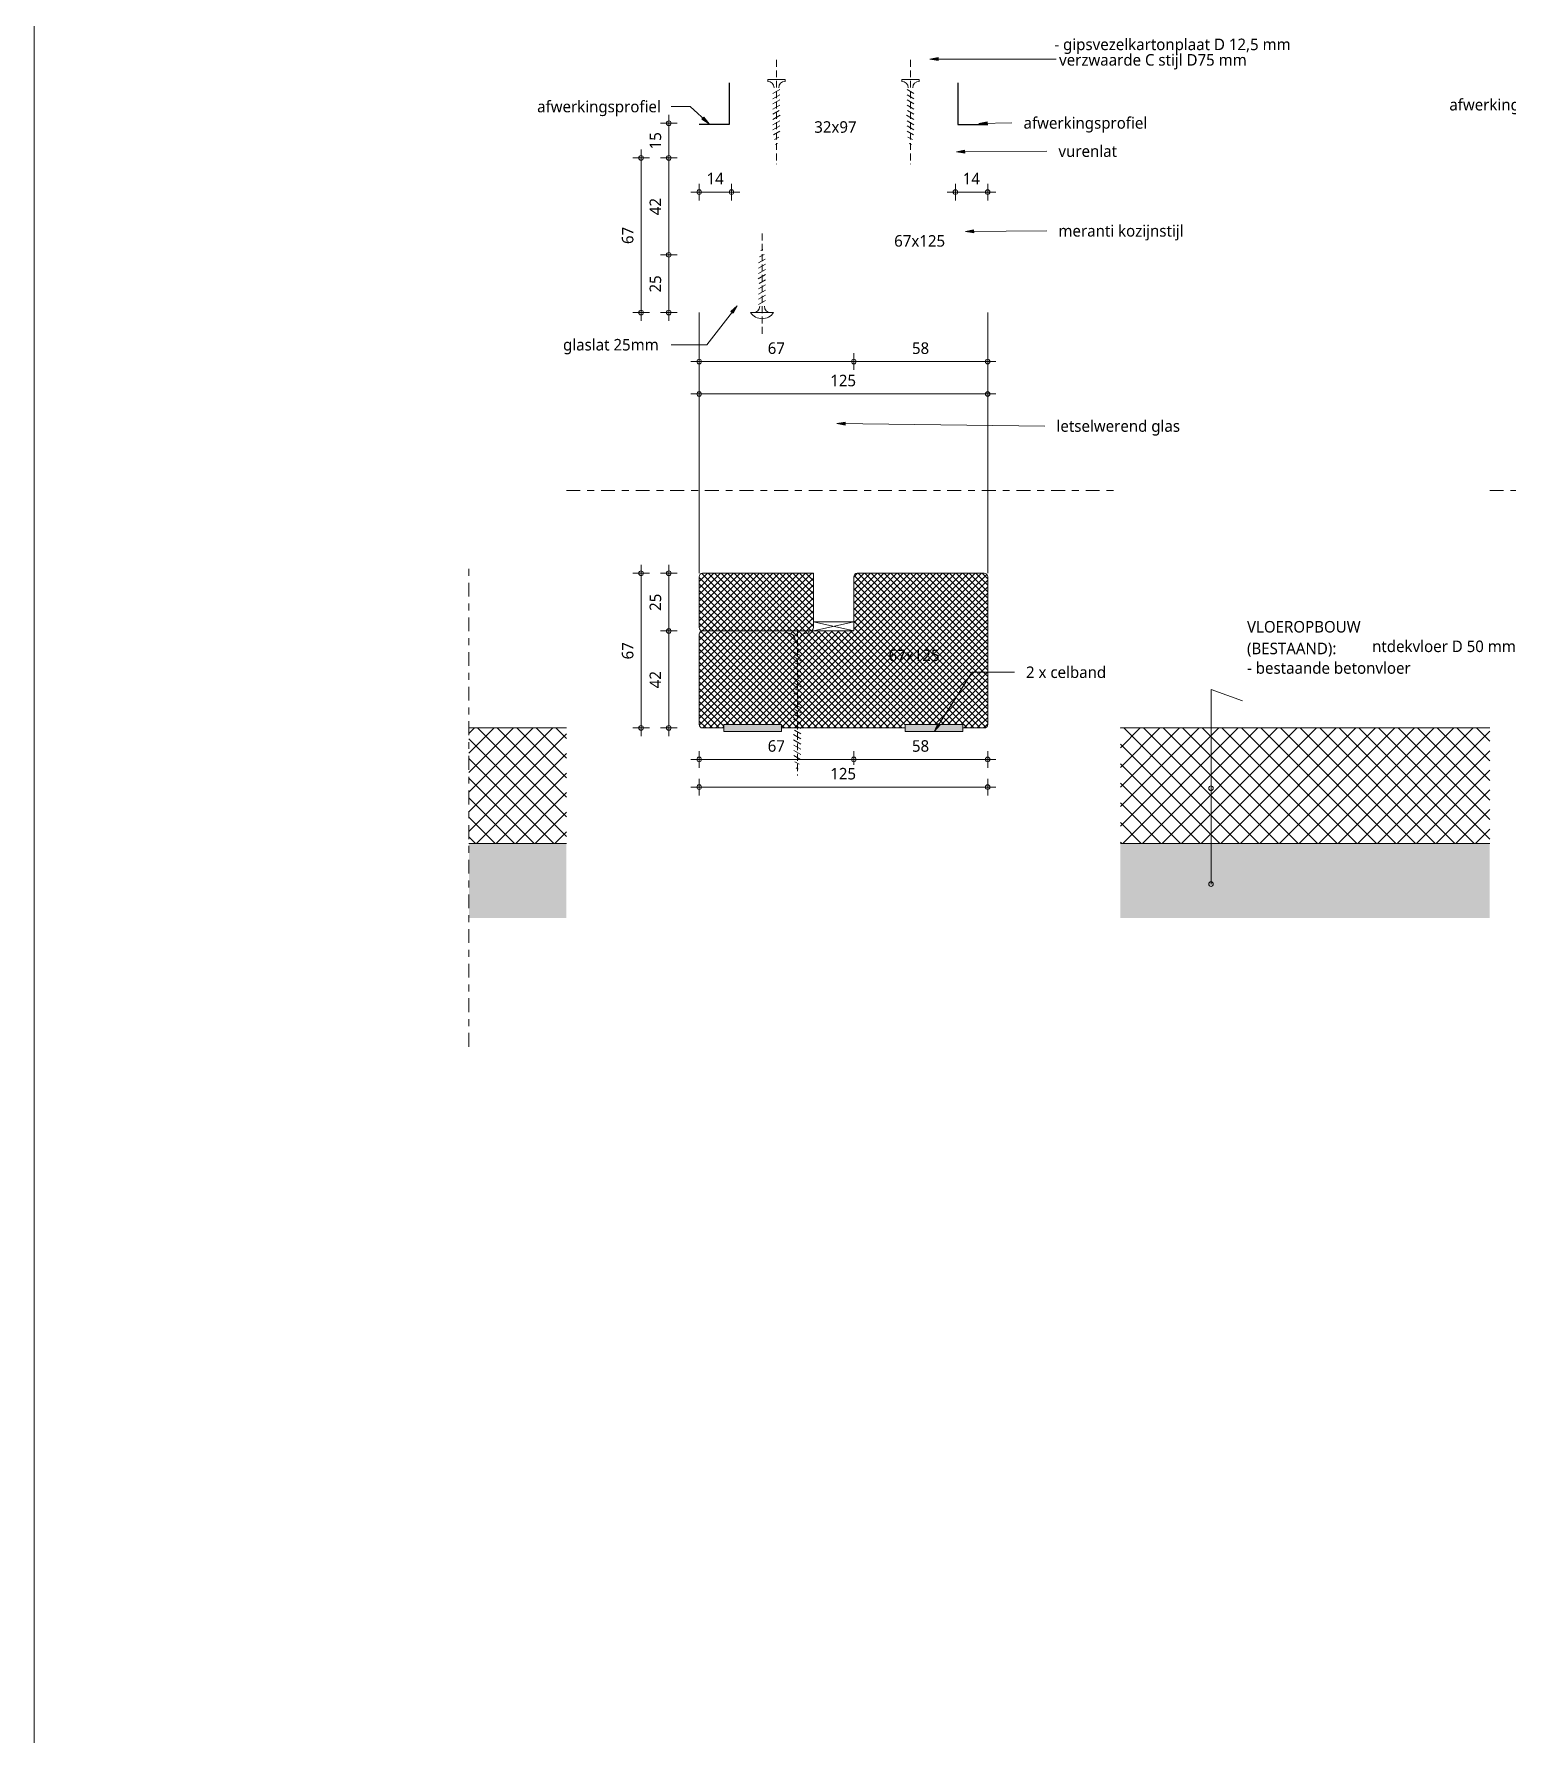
# Model space of a CAD drawing. Header units: millimetres. Extents: x 32900 to 38291, y -18988 to 4133.
# Drawn here: x 37280 to 37918, y -15252 to -14515 of the extents above; entities that cross this region are included whole.
import ezdxf

# ---------------------------------------------------------------- set-up
doc = ezdxf.new("R2010")
doc.units = ezdxf.units.MM
doc.linetypes.add('MV_center', pattern=[15, 6, -3, 3, -3])
doc.linetypes.add('MV_hidden_2', pattern=[4.5, 3, -1.5])
for name, color, linetype, lineweight in [('A-ANNO-DIMS', 211, 'Continuous', 13), ('A-ANNO-DIMS-2', 211, 'Continuous', 13), ('A-ANNO-NOTE', 131, 'Continuous', 18), ('A-DETL', 90, 'Continuous', 13), ('A-DETL-GENF', 92, 'Continuous', 18), ('A-DETL-IDEN', 3, 'Continuous', 18), ('A-DETL-THIN', 151, 'Continuous', 18), ('G-ANNO-TEXT', 231, 'Continuous', 13)]:
    doc.layers.add(name, color=color, linetype=linetype, lineweight=lineweight)
doc.styles.add('Segoe UI', font='segoeui.ttf', dxfattribs={"height": 5})
doc.styles.add('Segoe UI_B', font='segoeui.ttf', dxfattribs={"height": 5})
doc.dimstyles.new('2_5_mm_4', dxfattribs={"dimscale": 304.8, "dimtxt": 5.23682, "dimasz": 0.006562, "dimexe": 0.011811, "dimexo": 0.0625, "dimgap": 0.005906, "dimtad": 1, "dimdec": 0, "dimzin": 0, "dimdsep": 46, "dimtxsty": 'Segoe UI', "dimblk1": 'DOTBLANK', "dimblk2": 'DOTBLANK', "dimsah": 1, "dimcen": 0.09, "dimdle": 0.011811, "dimazin": 0, "dimtfac": 1, "dimtdec": 4, "dimtix": 1, "dimtmove": 0, "dimatfit": 3, "dimfxl": 0.011811, "dimfxlon": 1, "dimtvp": 1, "dimtfill": 1, "dimtolj": 1, "dimtzin": 0, "dimarcsym": 2})
pattern_1 = [(45, (0, 0), (-1.41421356, 1.41421356), []), (135, (0, 0), (-1.41421356, -1.41421356), [])]

# ---------------------------------------------------------------- blocks, each defined once
blk = doc.blocks.new('NLRS_00_DI_maskeer - Type 1-4234924-Details ziekenhuis Utiliteitsgebouw')
at = {"layer": 'A-DETL-GENF', "linetype": 'MV_center'}
blk.add_line((110, 0), (-100, 0), dxfattribs=at)
blk = doc.blocks.new('NLRS_00_DI_maskeer - Type 1-4234902-Details ziekenhuis Utiliteitsgebouw')
at = {"layer": 'A-DETL-GENF', "linetype": 'MV_center'}
blk.add_line((-100, 0), (140, 0), dxfattribs=at)
blk = doc.blocks.new('DIMBLOCK908-Details ziekenhuis Utiliteitsgebouw')
at = {"layer": 'A-ANNO-DIMS-2'}
for p, q in [((37554.53, -14611.05), (37550.93, -14611.05)), ((37554.53, -14639.65), (37554.53, -14611.05)), ((37554.53, -14611.05), (37558.13, -14611.05)), ((37554.53, -14636.05), (37550.93, -14636.05)), ((37554.53, -14636.05), (37558.13, -14636.05))]:
    blk.add_line(p, q, dxfattribs=at)
for centre in [(37554.53, -14611.05), (37554.53, -14636.05)]:
    blk.add_circle(centre, 1, dxfattribs=at)
at = {"layer": 'A-ANNO-DIMS-2', "color": 0, "insert": (37546.21, -14627.36), "char_height": 5, "width": 9.1406, "attachment_point": 1, "rotation": 90, "line_spacing_factor": 1.142579, "style": 'Segoe UI', "bg_fill": 3, "box_fill_scale": 1.25, "bg_fill_color": 9, "bg_fill_true_color": 13158600, "bg_fill_transparency": 0}
blk.add_mtext('25', dxfattribs=at)
blk = doc.blocks.new('_DotBlank')
at = {"color": 0, "linetype": 'ByBlock', "lineweight": -2}
blk.add_line((-0.5, 0), (-1, 0), dxfattribs=at)
blk.add_circle((0, 0), 0.5, dxfattribs=at)
blk = doc.blocks.new('DIMBLOCK909-Details ziekenhuis Utiliteitsgebouw')
at = {"layer": 'A-ANNO-DIMS-2'}
for p, q in [((37554.53, -14569.05), (37550.93, -14569.05)), ((37554.53, -14611.05), (37554.53, -14569.05)), ((37554.53, -14569.05), (37558.13, -14569.05)), ((37554.53, -14611.05), (37550.93, -14611.05)), ((37554.53, -14611.05), (37558.13, -14611.05))]:
    blk.add_line(p, q, dxfattribs=at)
for centre in [(37554.53, -14569.05), (37554.53, -14611.05)]:
    blk.add_circle(centre, 1, dxfattribs=at)
at = {"layer": 'A-ANNO-DIMS-2', "color": 0, "insert": (37546.21, -14593.86), "char_height": 5, "width": 9.1406, "attachment_point": 1, "rotation": 90, "line_spacing_factor": 1.142579, "style": 'Segoe UI', "bg_fill": 3, "box_fill_scale": 1.25, "bg_fill_color": 9, "bg_fill_true_color": 13158600, "bg_fill_transparency": 0}
blk.add_mtext('42', dxfattribs=at)
blk = doc.blocks.new('DIMBLOCK910-Details ziekenhuis Utiliteitsgebouw')
at = {"layer": 'A-ANNO-DIMS-2'}
for p, q in [((37554.53, -14569.05), (37554.53, -14550.45)), ((37554.53, -14554.05), (37550.93, -14554.05)), ((37554.53, -14554.05), (37558.13, -14554.05)), ((37554.53, -14569.05), (37550.93, -14569.05)), ((37554.53, -14569.05), (37558.13, -14569.05))]:
    blk.add_line(p, q, dxfattribs=at)
for centre in [(37554.53, -14554.05), (37554.53, -14569.05)]:
    blk.add_circle(centre, 1, dxfattribs=at)
at = {"layer": 'A-ANNO-DIMS-2', "color": 0, "insert": (37546.21, -14565.36), "char_height": 5, "width": 9.1406, "attachment_point": 1, "rotation": 90, "line_spacing_factor": 1.142579, "style": 'Segoe UI', "bg_fill": 3, "box_fill_scale": 1.25, "bg_fill_color": 9, "bg_fill_true_color": 13158600, "bg_fill_transparency": 0}
blk.add_mtext('15', dxfattribs=at)
blk = doc.blocks.new('DIMBLOCK911-Details ziekenhuis Utiliteitsgebouw')
at = {"layer": 'A-ANNO-DIMS-2'}
for p, q in [((37542.53, -14639.65), (37542.53, -14565.45)), ((37542.53, -14569.05), (37538.93, -14569.05)), ((37542.53, -14569.05), (37546.13, -14569.05)), ((37542.53, -14636.05), (37538.93, -14636.05)), ((37542.53, -14636.05), (37546.13, -14636.05))]:
    blk.add_line(p, q, dxfattribs=at)
for centre in [(37542.53, -14569.05), (37542.53, -14636.05)]:
    blk.add_circle(centre, 1, dxfattribs=at)
at = {"layer": 'A-ANNO-DIMS-2', "color": 0, "insert": (37534.21, -14606.36), "char_height": 5, "width": 9.1406, "attachment_point": 1, "rotation": 90, "line_spacing_factor": 1.142579, "style": 'Segoe UI', "bg_fill": 3, "box_fill_scale": 1.25, "bg_fill_color": 9, "bg_fill_true_color": 13158600, "bg_fill_transparency": 0}
blk.add_mtext('67', dxfattribs=at)
blk = doc.blocks.new('DIMBLOCK912-Details ziekenhuis Utiliteitsgebouw')
at = {"layer": 'A-ANNO-DIMS-2'}
for p, q in [((37567.7, -14657.29), (37567.7, -14653.69)), ((37634.7, -14657.29), (37634.7, -14653.69)), ((37564.1, -14657.29), (37634.7, -14657.29)), ((37567.7, -14657.29), (37567.7, -14660.89)), ((37634.7, -14657.29), (37634.7, -14660.89))]:
    blk.add_line(p, q, dxfattribs=at)
for centre in [(37567.7, -14657.29), (37634.7, -14657.29)]:
    blk.add_circle(centre, 1, dxfattribs=at)
at = {"layer": 'A-ANNO-DIMS-2', "color": 0, "insert": (37597.39, -14648.97), "char_height": 5, "width": 9.1406, "attachment_point": 1, "line_spacing_factor": 1.142579, "style": 'Segoe UI', "bg_fill": 3, "box_fill_scale": 1.25, "bg_fill_color": 9, "bg_fill_true_color": 13158600, "bg_fill_transparency": 0}
blk.add_mtext('67', dxfattribs=at)
blk = doc.blocks.new('DIMBLOCK913-Details ziekenhuis Utiliteitsgebouw')
at = {"layer": 'A-ANNO-DIMS-2'}
for p, q in [((37634.7, -14657.29), (37634.7, -14653.69)), ((37692.7, -14657.29), (37692.7, -14653.69)), ((37634.7, -14657.29), (37696.3, -14657.29)), ((37634.7, -14657.29), (37634.7, -14660.89)), ((37692.7, -14657.29), (37692.7, -14660.89))]:
    blk.add_line(p, q, dxfattribs=at)
for centre in [(37634.7, -14657.29), (37692.7, -14657.29)]:
    blk.add_circle(centre, 1, dxfattribs=at)
at = {"layer": 'A-ANNO-DIMS-2', "color": 0, "insert": (37659.89, -14648.97), "char_height": 5, "width": 9.1406, "attachment_point": 1, "line_spacing_factor": 1.142579, "style": 'Segoe UI', "bg_fill": 3, "box_fill_scale": 1.25, "bg_fill_color": 9, "bg_fill_true_color": 13158600, "bg_fill_transparency": 0}
blk.add_mtext('58', dxfattribs=at)
blk = doc.blocks.new('DIMBLOCK914-Details ziekenhuis Utiliteitsgebouw')
at = {"layer": 'A-ANNO-DIMS-2'}
for p, q in [((37567.7, -14671.31), (37567.7, -14667.71)), ((37692.7, -14671.31), (37692.7, -14667.71)), ((37564.1, -14671.31), (37696.3, -14671.31)), ((37567.7, -14671.31), (37567.7, -14674.91)), ((37692.7, -14671.31), (37692.7, -14674.91))]:
    blk.add_line(p, q, dxfattribs=at)
for centre in [(37567.7, -14671.31), (37692.7, -14671.31)]:
    blk.add_circle(centre, 1, dxfattribs=at)
at = {"layer": 'A-ANNO-DIMS-2', "color": 0, "insert": (37624.49, -14662.98), "char_height": 5, "width": 13.7109, "attachment_point": 1, "line_spacing_factor": 1.142579, "style": 'Segoe UI', "bg_fill": 3, "box_fill_scale": 1.25, "bg_fill_color": 9, "bg_fill_true_color": 13158600, "bg_fill_transparency": 0}
blk.add_mtext('125', dxfattribs=at)
blk = doc.blocks.new('DIMBLOCK915-Details ziekenhuis Utiliteitsgebouw')
at = {"layer": 'A-ANNO-DIMS-2'}
for p, q in [((37564.1, -14829.6), (37634.7, -14829.6)), ((37567.7, -14829.6), (37567.7, -14826)), ((37567.7, -14829.6), (37567.7, -14833.2)), ((37634.7, -14829.6), (37634.7, -14826)), ((37634.7, -14829.6), (37634.7, -14833.2))]:
    blk.add_line(p, q, dxfattribs=at)
for centre in [(37567.7, -14829.6), (37634.7, -14829.6)]:
    blk.add_circle(centre, 1, dxfattribs=at)
at = {"layer": 'A-ANNO-DIMS-2', "color": 0, "insert": (37597.39, -14821.28), "char_height": 5, "width": 9.1406, "attachment_point": 1, "line_spacing_factor": 1.142579, "style": 'Segoe UI', "bg_fill": 3, "box_fill_scale": 1.25, "bg_fill_color": 9, "bg_fill_true_color": 13158600, "bg_fill_transparency": 0}
blk.add_mtext('67', dxfattribs=at)
blk = doc.blocks.new('DIMBLOCK916-Details ziekenhuis Utiliteitsgebouw')
at = {"layer": 'A-ANNO-DIMS-2'}
for p, q in [((37634.7, -14829.6), (37634.7, -14826)), ((37634.7, -14829.6), (37696.3, -14829.6)), ((37634.7, -14829.6), (37634.7, -14833.2)), ((37692.7, -14829.6), (37692.7, -14826)), ((37692.7, -14829.6), (37692.7, -14833.2))]:
    blk.add_line(p, q, dxfattribs=at)
for centre in [(37634.7, -14829.6), (37692.7, -14829.6)]:
    blk.add_circle(centre, 1, dxfattribs=at)
at = {"layer": 'A-ANNO-DIMS-2', "color": 0, "insert": (37659.89, -14821.28), "char_height": 5, "width": 9.1406, "attachment_point": 1, "line_spacing_factor": 1.142579, "style": 'Segoe UI', "bg_fill": 3, "box_fill_scale": 1.25, "bg_fill_color": 9, "bg_fill_true_color": 13158600, "bg_fill_transparency": 0}
blk.add_mtext('58', dxfattribs=at)
blk = doc.blocks.new('DIMBLOCK917-Details ziekenhuis Utiliteitsgebouw')
at = {"layer": 'A-ANNO-DIMS-2'}
for p, q in [((37567.7, -14841.6), (37567.7, -14838)), ((37692.7, -14841.6), (37692.7, -14838)), ((37564.1, -14841.6), (37696.3, -14841.6)), ((37567.7, -14841.6), (37567.7, -14845.2)), ((37692.7, -14841.6), (37692.7, -14845.2))]:
    blk.add_line(p, q, dxfattribs=at)
for centre in [(37567.7, -14841.6), (37692.7, -14841.6)]:
    blk.add_circle(centre, 1, dxfattribs=at)
at = {"layer": 'A-ANNO-DIMS-2', "color": 0, "insert": (37624.49, -14833.28), "char_height": 5, "width": 13.7109, "attachment_point": 1, "line_spacing_factor": 1.142579, "style": 'Segoe UI', "bg_fill": 3, "box_fill_scale": 1.25, "bg_fill_color": 9, "bg_fill_true_color": 13158600, "bg_fill_transparency": 0}
blk.add_mtext('125', dxfattribs=at)
blk = doc.blocks.new('DIMBLOCK925-Details ziekenhuis Utiliteitsgebouw')
at = {"layer": 'A-ANNO-DIMS-2'}
for p, q in [((37542.53, -14748.97), (37538.93, -14748.97)), ((37542.53, -14745.37), (37542.53, -14819.57)), ((37542.53, -14748.97), (37546.13, -14748.97)), ((37542.53, -14815.97), (37538.93, -14815.97)), ((37542.53, -14815.97), (37546.13, -14815.97))]:
    blk.add_line(p, q, dxfattribs=at)
for centre in [(37542.53, -14748.97), (37542.53, -14815.97)]:
    blk.add_circle(centre, 1, dxfattribs=at)
at = {"layer": 'A-ANNO-DIMS-2', "color": 0, "insert": (37534.21, -14786.28), "char_height": 5, "width": 9.1406, "attachment_point": 1, "rotation": 90, "line_spacing_factor": 1.142579, "style": 'Segoe UI', "bg_fill": 3, "box_fill_scale": 1.25, "bg_fill_color": 9, "bg_fill_true_color": 13158600, "bg_fill_transparency": 0}
blk.add_mtext('67', dxfattribs=at)
blk = doc.blocks.new('DIMBLOCK926-Details ziekenhuis Utiliteitsgebouw')
at = {"layer": 'A-ANNO-DIMS-2'}
for p, q in [((37554.53, -14748.97), (37550.93, -14748.97)), ((37554.53, -14745.37), (37554.53, -14773.97)), ((37554.53, -14748.97), (37558.13, -14748.97)), ((37554.53, -14773.97), (37550.93, -14773.97)), ((37554.53, -14773.97), (37558.13, -14773.97))]:
    blk.add_line(p, q, dxfattribs=at)
for centre in [(37554.53, -14748.97), (37554.53, -14773.97)]:
    blk.add_circle(centre, 1, dxfattribs=at)
at = {"layer": 'A-ANNO-DIMS-2', "color": 0, "insert": (37546.21, -14765.28), "char_height": 5, "width": 9.1406, "attachment_point": 1, "rotation": 90, "line_spacing_factor": 1.142579, "style": 'Segoe UI', "bg_fill": 3, "box_fill_scale": 1.25, "bg_fill_color": 9, "bg_fill_true_color": 13158600, "bg_fill_transparency": 0}
blk.add_mtext('25', dxfattribs=at)
blk = doc.blocks.new('DIMBLOCK927-Details ziekenhuis Utiliteitsgebouw')
at = {"layer": 'A-ANNO-DIMS-2'}
for p, q in [((37554.53, -14773.97), (37550.93, -14773.97)), ((37554.53, -14773.97), (37554.53, -14819.57)), ((37554.53, -14773.97), (37558.13, -14773.97)), ((37554.53, -14815.97), (37550.93, -14815.97)), ((37554.53, -14815.97), (37558.13, -14815.97))]:
    blk.add_line(p, q, dxfattribs=at)
for centre in [(37554.53, -14773.97), (37554.53, -14815.97)]:
    blk.add_circle(centre, 1, dxfattribs=at)
at = {"layer": 'A-ANNO-DIMS-2', "color": 0, "insert": (37546.21, -14798.78), "char_height": 5, "width": 9.1406, "attachment_point": 1, "rotation": 90, "line_spacing_factor": 1.142579, "style": 'Segoe UI', "bg_fill": 3, "box_fill_scale": 1.25, "bg_fill_color": 9, "bg_fill_true_color": 13158600, "bg_fill_transparency": 0}
blk.add_mtext('42', dxfattribs=at)
blk = doc.blocks.new('DIMBLOCK928-Details ziekenhuis Utiliteitsgebouw')
at = {"layer": 'A-ANNO-DIMS-2'}
for p, q in [((37567.7, -14583.84), (37567.7, -14580.24)), ((37581.7, -14583.84), (37581.7, -14580.24)), ((37564.1, -14583.84), (37585.3, -14583.84)), ((37567.7, -14583.84), (37567.7, -14587.44)), ((37581.7, -14583.84), (37581.7, -14587.44))]:
    blk.add_line(p, q, dxfattribs=at)
for centre in [(37567.7, -14583.84), (37581.7, -14583.84)]:
    blk.add_circle(centre, 1, dxfattribs=at)
at = {"layer": 'A-ANNO-DIMS-2', "color": 0, "insert": (37570.89, -14575.51), "char_height": 5, "width": 9.1406, "attachment_point": 1, "line_spacing_factor": 1.142579, "style": 'Segoe UI', "bg_fill": 3, "box_fill_scale": 1.25, "bg_fill_color": 9, "bg_fill_true_color": 13158600, "bg_fill_transparency": 0}
blk.add_mtext('14', dxfattribs=at)
blk = doc.blocks.new('DIMBLOCK929-Details ziekenhuis Utiliteitsgebouw')
at = {"layer": 'A-ANNO-DIMS-2'}
for p, q in [((37678.7, -14583.84), (37678.7, -14580.24)), ((37692.7, -14583.84), (37692.7, -14580.24)), ((37675.1, -14583.84), (37696.3, -14583.84)), ((37678.7, -14583.84), (37678.7, -14587.44)), ((37692.7, -14583.84), (37692.7, -14587.44))]:
    blk.add_line(p, q, dxfattribs=at)
for centre in [(37678.7, -14583.84), (37692.7, -14583.84)]:
    blk.add_circle(centre, 1, dxfattribs=at)
at = {"layer": 'A-ANNO-DIMS-2', "color": 0, "insert": (37681.89, -14575.51), "char_height": 5, "width": 9.1406, "attachment_point": 1, "line_spacing_factor": 1.142579, "style": 'Segoe UI', "bg_fill": 3, "box_fill_scale": 1.25, "bg_fill_color": 9, "bg_fill_true_color": 13158600, "bg_fill_transparency": 0}
blk.add_mtext('14', dxfattribs=at)

msp = doc.modelspace()

# ---------------------------------------------------------------- hatches: boundary and pattern name
at = {"layer": 'A-DETL-GENF', "lineweight": 13}
h = msp.add_hatch(dxfattribs=at)
h.set_pattern_fill('FP_18', color=250, style=0, pattern_type=2)
h.set_pattern_definition(pattern_1)
h.paths.add_polyline_path([(37615.7, -14773.97), (37616.09, -14773.92), (37616.45, -14773.77), (37616.76, -14773.53), (37617, -14773.22), (37617.15, -14772.86), (37617.2, -14772.47), (37617.2, -14748.97), (37569.2, -14748.97), (37568.81, -14749.02), (37568.45, -14749.17), (37568.14, -14749.41), (37567.9, -14749.72), (37567.75, -14750.08), (37567.7, -14750.47), (37567.7, -14772.47), (37567.75, -14772.86), (37567.9, -14773.22), (37568.14, -14773.53), (37568.45, -14773.77), (37568.81, -14773.92), (37569.2, -14773.97), (37608.64, -14773.97)])
h = msp.add_hatch(dxfattribs=at)
h.set_pattern_fill('FP_18', color=250, style=0, pattern_type=2)
h.set_pattern_definition(pattern_1)
h.paths.add_polyline_path([(37656.98, -14815.97), (37656.98, -14814.47), (37681.96, -14814.47), (37681.96, -14815.97), (37691.2, -14815.97), (37691.59, -14815.92), (37691.95, -14815.77), (37692.26, -14815.53), (37692.5, -14815.22), (37692.65, -14814.86), (37692.7, -14814.47), (37692.7, -14750.47), (37692.65, -14750.08), (37692.5, -14749.72), (37692.26, -14749.41), (37691.95, -14749.17), (37691.59, -14749.02), (37691.2, -14748.97), (37636.2, -14748.97), (37635.81, -14749.02), (37635.45, -14749.17), (37635.14, -14749.41), (37634.9, -14749.72), (37634.75, -14750.08), (37634.7, -14750.47), (37634.7, -14773.97), (37569.2, -14773.97), (37568.81, -14774.02), (37568.45, -14774.17), (37568.14, -14774.41), (37567.9, -14774.72), (37567.75, -14775.08), (37567.7, -14775.47), (37567.7, -14814.47), (37567.75, -14814.86), (37567.9, -14815.22), (37568.14, -14815.53), (37568.45, -14815.77), (37568.81, -14815.92), (37569.2, -14815.97), (37578.44, -14815.97), (37578.44, -14814.47), (37603.43, -14814.47), (37603.43, -14815.97), (37608.64, -14815.97)])
h = msp.add_hatch(dxfattribs=at)
h.set_pattern_fill('FP_10', color=254, style=0, pattern_type=2)
h.set_pattern_definition([(45, (0, 0), (-4.2426407, 4.2426407), []), (135, (0, 0), (-4.2426407, -4.2426407), [])])
h.paths.add_polyline_path([(38150.2, -14865.97), (38220.75, -14865.97), (38220.75, -14815.97), (38150.2, -14815.97)])
h.paths.add_polyline_path([(37510.2, -14865.97), (37510.2, -14815.97), (37467.95, -14815.97), (37467.95, -14865.97)])
h.paths.add_polyline_path([(37750.2, -14865.97), (37910.2, -14865.97), (37910.2, -14815.97), (37750.2, -14815.97)])
at = {"layer": 'A-DETL-GENF'}
for points in [[(37578.44, -14817.47), (37603.43, -14817.47), (37603.43, -14814.47), (37578.44, -14814.47)], [(37681.96, -14817.47), (37681.96, -14814.47), (37656.98, -14814.47), (37656.98, -14817.47)]]:
    msp.add_hatch(color=9, dxfattribs=at).paths.add_polyline_path(points)
h = msp.add_hatch(color=9, dxfattribs=at)
h.paths.add_polyline_path([(38220.75, -14898.26), (38220.75, -14865.97), (38150.2, -14865.97), (38150.2, -14898.26)])
h.paths.add_polyline_path([(37750.2, -14898.26), (37910.2, -14898.26), (37910.2, -14865.97), (37750.2, -14865.97)])
h.paths.add_polyline_path([(37510.2, -14898.26), (37510.2, -14865.97), (37467.95, -14865.97), (37467.95, -14898.26)])
at = {"layer": 'A-DETL-IDEN'}
msp.add_hatch(color=256, dxfattribs=at).paths.add_polyline_path([(37667.7, -14526.25), (37671.3, -14526.89), (37671.3, -14525.62)])
at = {"layer": 'G-ANNO-TEXT'}
for points in [[(37571.96, -14554.26), (37569.72, -14551.37), (37568.87, -14552.31)], [(37688.87, -14554.16), (37692.48, -14554.73), (37692.46, -14553.46)], [(37679.12, -14566.38), (37682.73, -14566.99), (37682.72, -14565.72)], [(37683.03, -14600.9), (37686.63, -14601.51), (37686.62, -14600.24)], [(37584.13, -14633.13), (37581.42, -14635.59), (37582.42, -14636.37)], [(37627.32, -14684.13), (37630.91, -14684.81), (37630.93, -14683.54)]]:
    msp.add_hatch(color=7, dxfattribs=at).paths.add_polyline_path(points)

# ---------------------------------------------------------------- linework, layer by layer
at = {"layer": 'A-ANNO-NOTE'}
for p, q in [((37789.46, -14799.38), (37803.15, -14804.22)), ((37789.46, -14842.1), (37789.46, -14799.38)), ((37789.46, -14799.38), (37803.15, -14804.22)), ((37789.46, -14883.59), (37789.46, -14799.38))]:
    msp.add_line(p, q, dxfattribs=at)
for centre in [(37789.46, -14842.1), (37789.46, -14883.59)]:
    msp.add_circle(centre, 1, dxfattribs=at)
at = {"layer": 'A-DETL', "lineweight": 18}
msp.add_line((37279.51, 3651.86), (37279.51, -18988.14), dxfattribs=at)
at = {"layer": 'A-DETL', "linetype": 'MV_hidden_2'}
for p, q in [((37601.15, -14526.62), (37601.15, -14571.73)), ((37659.25, -14526.62), (37659.25, -14571.73)), ((37594.95, -14645.26), (37594.95, -14600.26)), ((37610.24, -14773.15), (37610.24, -14836.55))]:
    msp.add_line(p, q, dxfattribs=at)
at = {"layer": 'A-DETL', "lineweight": 25}
for p, q in [((37580.7, -14536.6), (37580.7, -14554.55)), ((37679.7, -14536.6), (37679.7, -14554.55)), ((37580.7, -14554.55), (37567.7, -14554.55)), ((37679.7, -14554.55), (37692.7, -14554.55))]:
    msp.add_line(p, q, dxfattribs=at)
at = {"layer": 'A-DETL'}
for p, q in [((37597.4, -14535.08), (37604.9, -14535.08)), ((37597.4, -14535.08), (37597.4, -14535.93)), ((37604.9, -14535.08), (37604.9, -14535.93)), ((37663, -14535.08), (37655.5, -14535.08)), ((37655.5, -14535.08), (37655.5, -14535.93)), ((37663, -14535.08), (37663, -14535.93)), ((37602.65, -14539.43), (37599.65, -14541.17)), ((37602.65, -14541.68), (37599.65, -14543.42)), ((37602.65, -14543.93), (37599.65, -14545.67)), ((37657.75, -14539.43), (37660.75, -14541.17)), ((37657.75, -14541.68), (37660.75, -14543.42)), ((37657.75, -14543.93), (37660.75, -14545.67)), ((37602.65, -14546.18), (37599.65, -14547.92)), ((37602.39, -14548.58), (37599.65, -14550.17)), ((37602.83, -14550.58), (37599.65, -14552.42)), ((37657.58, -14550.58), (37660.75, -14552.42)), ((37657.75, -14546.18), (37660.75, -14547.92)), ((37658.01, -14548.58), (37660.75, -14550.17)), ((37602.65, -14552.93), (37599.65, -14554.67)), ((37602.65, -14555.18), (37599.65, -14556.92)), ((37602.65, -14557.43), (37599.87, -14559.04)), ((37657.75, -14552.93), (37660.75, -14554.67)), ((37657.75, -14555.18), (37660.75, -14556.92)), ((37657.75, -14557.43), (37660.54, -14559.04)), ((37602.23, -14560.04), (37600.31, -14561.15)), ((37601.66, -14562.77), (37600.76, -14563.29)), ((37658.17, -14560.04), (37660.1, -14561.15)), ((37658.74, -14562.77), (37659.65, -14563.29)), ((37594.45, -14609.22), (37595.35, -14608.69)), ((37593.45, -14614.55), (37596.24, -14612.94)), ((37593.45, -14616.8), (37596.45, -14615.07)), ((37593.45, -14619.05), (37596.45, -14617.32)), ((37593.87, -14611.95), (37595.8, -14610.84)), ((37593.28, -14621.4), (37596.45, -14619.57)), ((37593.45, -14625.8), (37596.45, -14624.07)), ((37593.71, -14623.4), (37596.45, -14621.82)), ((37593.45, -14628.05), (37596.45, -14626.32)), ((37593.45, -14630.3), (37596.45, -14628.57)), ((37593.45, -14632.55), (37596.45, -14630.82)), ((37567.7, -14636.05), (37567.7, -14748.97)), ((37589.95, -14636.05), (37599.95, -14636.05)), ((37692.7, -14636.05), (37692.7, -14748.97)), ((37567.7, -14750.47), (37567.7, -14772.47)), ((37617.2, -14748.97), (37569.2, -14748.97)), ((37617.2, -14772.47), (37617.2, -14748.97)), ((37634.7, -14750.47), (37634.7, -14773.97)), ((37691.2, -14748.97), (37636.2, -14748.97)), ((37692.7, -14814.47), (37692.7, -14750.47)), ((37617.2, -14769.97), (37634.7, -14769.97)), ((37634.7, -14773.97), (37617.2, -14769.97)), ((37634.7, -14769.97), (37617.2, -14773.97)), ((37567.7, -14775.47), (37567.7, -14814.47)), ((37634.7, -14773.97), (37569.2, -14773.97)), ((37605.24, -14774.97), (37605.24, -14773.97)), ((37605.24, -14773.97), (37615.24, -14773.97)), ((37608.74, -14778.47), (37611.74, -14780.2)), ((37615.24, -14774.97), (37615.24, -14773.97)), ((37608.74, -14780.72), (37611.74, -14782.45)), ((37608.74, -14782.97), (37611.74, -14784.7)), ((37608.74, -14785.22), (37611.74, -14786.95)), ((37608.74, -14787.47), (37611.74, -14789.2)), ((37608.74, -14789.72), (37611.74, -14791.45)), ((37608.74, -14791.97), (37611.74, -14793.7)), ((37608.74, -14794.22), (37611.74, -14795.95)), ((37608.74, -14796.47), (37611.74, -14798.2)), ((37608.74, -14798.72), (37611.74, -14800.45)), ((37608.74, -14800.97), (37611.74, -14802.7)), ((37608.74, -14803.22), (37611.74, -14804.95)), ((37608.74, -14805.47), (37611.74, -14807.2)), ((37608.74, -14807.72), (37611.74, -14809.45)), ((37510.2, -14815.97), (37467.95, -14815.97)), ((37569.2, -14815.97), (37578.44, -14815.97)), ((37603.43, -14814.47), (37578.44, -14814.47)), ((37578.44, -14814.47), (37578.44, -14817.47)), ((37603.43, -14817.47), (37603.43, -14814.47)), ((37603.43, -14815.97), (37656.98, -14815.97)), ((37608.57, -14812.12), (37611.74, -14813.95)), ((37608.74, -14814.47), (37611.74, -14816.2)), ((37609, -14810.12), (37611.74, -14811.7)), ((37609, -14816.87), (37611.74, -14818.45)), ((37681.96, -14814.47), (37656.98, -14814.47)), ((37656.98, -14814.47), (37656.98, -14817.47)), ((37681.96, -14817.47), (37681.96, -14814.47)), ((37681.96, -14815.97), (37691.2, -14815.97)), ((37910.2, -14815.97), (37750.2, -14815.97)), ((37578.44, -14817.47), (37603.43, -14817.47)), ((37608.57, -14818.87), (37611.74, -14820.7)), ((37608.57, -14821.12), (37611.74, -14822.95)), ((37608.74, -14823.47), (37611.74, -14825.2)), ((37656.98, -14817.47), (37681.96, -14817.47)), ((37608.74, -14825.72), (37611.74, -14827.45)), ((37608.74, -14827.97), (37611.53, -14829.58)), ((37609.16, -14830.58), (37611.08, -14831.69)), ((37609.73, -14833.31), (37610.64, -14833.83))]:
    msp.add_line(p, q, dxfattribs=at)
for centre, radius, start, end in [((37597.4, -14538.68), 2.75, 0, 90), ((37604.9, -14538.68), 2.75, 90, 180), ((37655.5, -14538.68), 2.75, 0, 90), ((37663, -14538.68), 2.75, 90, 180), ((37594.95, -14632.63), 6.06, 214.40831, 325.59169), ((37591.2, -14633.3), 2.75, 270, 360), ((37598.7, -14633.3), 2.75, 180, 270), ((37569.2, -14750.47), 1.5, 90, 180), ((37636.2, -14750.47), 1.5, 90, 180), ((37691.2, -14750.47), 1.5, 0, 90), ((37569.2, -14772.47), 1.5, 180, 270), ((37615.7, -14772.47), 1.5, 270, 0), ((37569.2, -14775.47), 1.5, 90, 180), ((37606.49, -14777.72), 2.75, 0, 90), ((37613.99, -14777.72), 2.75, 90, 180), ((37569.2, -14814.47), 1.5, 180, 270), ((37691.2, -14814.47), 1.5, 270, 0)]:
    msp.add_arc(centre, radius, start, end, dxfattribs=at)
at = {"layer": 'A-DETL-IDEN'}
for p, q in [((37671.3, -14525.62), (37667.7, -14526.25)), ((37667.7, -14526.25), (37671.3, -14526.89)), ((37667.7, -14526.25), (37723.42, -14526.25)), ((37671.3, -14526.89), (37671.3, -14525.62))]:
    msp.add_line(p, q, dxfattribs=at)
at = {"layer": 'A-DETL-THIN'}
for p, q in [((37510.2, -14865.97), (37467.95, -14865.97)), ((37910.2, -14865.97), (37750.2, -14865.97))]:
    msp.add_line(p, q, dxfattribs=at)
at = {"layer": 'G-ANNO-TEXT', "color": 250}
for p, q in [((37563.74, -14546.81), (37555.52, -14546.81)), ((37571.96, -14554.26), (37563.74, -14546.81)), ((37569.72, -14551.37), (37568.87, -14552.31)), ((37571.96, -14554.26), (37569.72, -14551.37)), ((37568.87, -14552.31), (37571.96, -14554.26)), ((37692.46, -14553.46), (37688.87, -14554.16)), ((37688.87, -14554.16), (37703.22, -14553.9)), ((37688.87, -14554.16), (37692.48, -14554.73)), ((37692.48, -14554.73), (37692.46, -14553.46)), ((37682.72, -14565.72), (37679.12, -14566.38)), ((37679.12, -14566.38), (37718.38, -14566.12)), ((37682.73, -14566.99), (37682.72, -14565.72)), ((37679.12, -14566.38), (37682.73, -14566.99)), ((37686.62, -14600.24), (37683.03, -14600.9)), ((37683.03, -14600.9), (37718.38, -14600.64)), ((37683.03, -14600.9), (37686.63, -14601.51)), ((37686.63, -14601.51), (37686.62, -14600.24)), ((37584.13, -14633.13), (37571.07, -14649.97)), ((37584.13, -14633.13), (37581.42, -14635.59)), ((37581.42, -14635.59), (37582.42, -14636.37)), ((37582.42, -14636.37), (37584.13, -14633.13)), ((37571.07, -14649.97), (37555.52, -14649.97)), ((37630.93, -14683.54), (37627.32, -14684.13)), ((37627.32, -14684.13), (37630.91, -14684.81)), ((37627.32, -14684.13), (37717.52, -14685.19)), ((37630.91, -14684.81), (37630.93, -14683.54)), ((37685.92, -14791.84), (37704.28, -14791.84)), ((37672.14, -14814.68), (37671.07, -14814))]:
    msp.add_line(p, q, dxfattribs=at)

# ---------------------------------------------------------------- block references
at = {"layer": 'A-DETL-GENF', "linetype": 'MV_center'}
for p in [(37610.2, -14713.09), (38010.2, -14713.09)]:
    msp.add_blockref('NLRS_00_DI_maskeer - Type 1-4234902-Details ziekenhuis Utiliteitsgebouw', p, dxfattribs=at)
at = {"layer": 'A-DETL-GENF', "linetype": 'MV_center', "rotation": 270}
msp.add_blockref('NLRS_00_DI_maskeer - Type 1-4234924-Details ziekenhuis Utiliteitsgebouw', (37467.95, -14844.09), dxfattribs=at)

# ---------------------------------------------------------------- texts
at = {"layer": 'A-ANNO-NOTE', "lineweight": 13, "insert": (37805.05, -14778.11), "char_height": 5, "width": 144.1434, "attachment_point": 1, "style": 'Segoe UI', "bg_fill": 3, "box_fill_scale": 1.25, "bg_fill_color": 9, "bg_fill_true_color": 13158600, "bg_fill_transparency": 0}
msp.add_mtext('- bestaande cementdekvloer D 50 mm', dxfattribs=at)
at = {"layer": 'G-ANNO-TEXT', "color": 7, "char_height": 5, "attachment_point": 1, "style": 'Segoe UI'}
for s, insert, width in [('afwerkingsprofiel', (37497.48, -14544.31), 64.2953), ('afwerkingsprofiel', (37892.7, -14543.5), 64.2953), ('afwerkingsprofiel', (37708.22, -14551.4), 64.2953), ('vurenlat', (37723.34, -14563.62), 30.3038), ('meranti kozijnstijl', (37723.34, -14598.14), 65.8987), ('glaslat 25mm', (37508.72, -14647.47), 50.6666), ('letselwerend glas ', (37722.52, -14682.69), 67.0211), ('2 x celband', (37709.29, -14789.34), 42.8101)]:
    msp.add_mtext(s, dxfattribs=dict(at, insert=insert, width=width))
at = {"layer": 'G-ANNO-TEXT', "color": 39, "char_height": 5, "attachment_point": 1, "style": 'Segoe UI'}
for s, insert, width in [('32x97', (37617.55, -14553.16), 22.4473), ('67x125', (37652.18, -14602.49), 27.097), ('67x125', (37649.77, -14782.02), 27.097)]:
    msp.add_mtext(s, dxfattribs=dict(at, insert=insert, width=width))

# ---------------------------------------------------------------- dimensions: what is measured, and where the dimension line sits
at = {"layer": 'A-ANNO-DIMS'}
for base, p1, p2, picture, middle in [((37581.7, -14583.84), (37567.7, -14580.24), (37581.7, -14580.24), 'DIMBLOCK928-Details ziekenhuis Utiliteitsgebouw', (37574.7, -14579.48)), ((37692.7, -14583.84), (37678.7, -14580.24), (37692.7, -14580.24), 'DIMBLOCK929-Details ziekenhuis Utiliteitsgebouw', (37685.7, -14579.48))]:
    dim = msp.add_linear_dim(base=base, p1=p1, p2=p2, dimstyle='2_5_mm_4', override={"dimpost": '<>', "dimfxl": 14}, dxfattribs=at)
    dim.commit()
    dim.dimension.update_dxf_attribs({"geometry": picture, "text_midpoint": middle})
dim = msp.add_linear_dim(base=(37554.53, -14611.05), p1=(37558.13, -14636.05), p2=(37558.13, -14611.05), angle=90, dimstyle='2_5_mm_4', override={"dimpost": '<>', "dimfxl": 25}, dxfattribs=at)
dim.commit()
dim.dimension.update_dxf_attribs({"geometry": 'DIMBLOCK908-Details ziekenhuis Utiliteitsgebouw', "text_midpoint": (37550.15, -14623.55)})

# ---------------------------------------------------------------- next in the draw order: texts
at = {"layer": 'A-ANNO-NOTE', "lineweight": 13, "char_height": 5, "attachment_point": 1, "bg_fill": 3, "box_fill_scale": 1.25, "bg_fill_color": 9, "bg_fill_true_color": 13158600, "bg_fill_transparency": 0}
for s, insert, width, style in [('VLOEROPBOUW', (37805.05, -14769.64), 64.616, 'Segoe UI_B'), ('- bestaande betonvloer', (37805.05, -14787.51), 87.5443, 'Segoe UI')]:
    msp.add_mtext(s, dxfattribs=dict(at, insert=insert, width=width, style=style))
at = {"layer": 'A-DETL-IDEN', "lineweight": 13, "insert": (37723.62, -14524.09), "char_height": 5, "width": 99.8903, "attachment_point": 1, "style": 'Segoe UI', "bg_fill": 3, "box_fill_scale": 1.25, "bg_fill_color": 9, "bg_fill_true_color": 13158600, "bg_fill_transparency": 0}
msp.add_mtext('verzwaarde C stijl D75 mm', dxfattribs=at)

# ---------------------------------------------------------------- next in the draw order: dimensions: what is measured, and where the dimension line sits
at = {"layer": 'A-ANNO-DIMS'}
for base, p1, p2, override, picture, middle in [((37554.53, -14569.05), (37558.13, -14611.05), (37558.13, -14569.05), {"dimpost": '<>', "dimfxl": 42}, 'DIMBLOCK909-Details ziekenhuis Utiliteitsgebouw', (37550.19, -14590.05)), ((37542.53, -14815.97), (37546.13, -14748.97), (37546.13, -14815.97), {"dimpost": '<>', "dimfxl": 67}, 'DIMBLOCK925-Details ziekenhuis Utiliteitsgebouw', (37538.15, -14782.47))]:
    dim = msp.add_linear_dim(base=base, p1=p1, p2=p2, angle=90, dimstyle='2_5_mm_4', override=override, dxfattribs=at)
    dim.commit()
    dim.dimension.update_dxf_attribs({"geometry": picture, "text_midpoint": middle})
for base, p1, p2, picture, middle in [((37634.7, -14657.29), (37567.7, -14653.69), (37634.7, -14653.69), 'DIMBLOCK912-Details ziekenhuis Utiliteitsgebouw', (37601.2, -14652.91)), ((37634.7, -14829.6), (37567.7, -14826), (37634.7, -14826), 'DIMBLOCK915-Details ziekenhuis Utiliteitsgebouw', (37601.2, -14825.22))]:
    dim = msp.add_linear_dim(base=base, p1=p1, p2=p2, dimstyle='2_5_mm_4', override={"dimpost": '<>', "dimfxl": 67}, dxfattribs=at)
    dim.commit()
    dim.dimension.update_dxf_attribs({"geometry": picture, "text_midpoint": middle})

# ---------------------------------------------------------------- next in the draw order: texts
at = {"layer": 'A-ANNO-NOTE', "lineweight": 13, "char_height": 5, "attachment_point": 1, "bg_fill": 3, "box_fill_scale": 1.25, "bg_fill_color": 9, "bg_fill_true_color": 13158600, "bg_fill_transparency": 0}
for s, insert, width, style in [('- gipsvezelkartonplaat D 12,5 mm', (37721.56, -14517.37), 126.5063, 'Segoe UI'), ('(BESTAAND):', (37805.05, -14779.04), 53.2321, 'Segoe UI_B')]:
    msp.add_mtext(s, dxfattribs=dict(at, insert=insert, width=width, style=style))

# ---------------------------------------------------------------- next in the draw order: dimensions: what is measured, and where the dimension line sits
at = {"layer": 'A-ANNO-DIMS'}
for base, p1, p2, override, picture, middle in [((37554.53, -14554.05), (37558.13, -14569.05), (37558.13, -14554.05), {"dimpost": '<>', "dimfxl": 15}, 'DIMBLOCK910-Details ziekenhuis Utiliteitsgebouw', (37550.13, -14561.55)), ((37554.53, -14773.97), (37558.13, -14748.97), (37558.13, -14773.97), {"dimpost": '<>', "dimfxl": 25}, 'DIMBLOCK926-Details ziekenhuis Utiliteitsgebouw', (37550.15, -14761.47))]:
    dim = msp.add_linear_dim(base=base, p1=p1, p2=p2, angle=90, dimstyle='2_5_mm_4', override=override, dxfattribs=at)
    dim.commit()
    dim.dimension.update_dxf_attribs({"geometry": picture, "text_midpoint": middle})
for base, p1, p2, picture, middle in [((37692.7, -14657.29), (37634.7, -14653.69), (37692.7, -14653.69), 'DIMBLOCK913-Details ziekenhuis Utiliteitsgebouw', (37663.7, -14652.91)), ((37692.7, -14829.6), (37634.7, -14826), (37692.7, -14826), 'DIMBLOCK916-Details ziekenhuis Utiliteitsgebouw', (37663.7, -14825.22))]:
    dim = msp.add_linear_dim(base=base, p1=p1, p2=p2, dimstyle='2_5_mm_4', override={"dimpost": '<>', "dimfxl": 58}, dxfattribs=at)
    dim.commit()
    dim.dimension.update_dxf_attribs({"geometry": picture, "text_midpoint": middle})

# ---------------------------------------------------------------- next in the draw order: hatches: boundary and pattern name
at = {"layer": 'G-ANNO-TEXT'}
msp.add_hatch(color=7, dxfattribs=at).paths.add_polyline_path([(37669.68, -14817.37), (37672.14, -14814.68), (37671.07, -14814)])

# ---------------------------------------------------------------- next in the draw order: linework, layer by layer
at = {"layer": 'G-ANNO-TEXT', "color": 250}
for p, q in [((37669.68, -14817.37), (37685.92, -14791.84)), ((37671.07, -14814), (37669.68, -14817.37)), ((37669.68, -14817.37), (37672.14, -14814.68))]:
    msp.add_line(p, q, dxfattribs=at)

# ---------------------------------------------------------------- next in the draw order: dimensions: what is measured, and where the dimension line sits
at = {"layer": 'A-ANNO-DIMS'}
for base, p1, p2, override, picture, middle in [((37542.53, -14569.05), (37546.13, -14636.05), (37546.13, -14569.05), {"dimpost": '<>', "dimfxl": 67}, 'DIMBLOCK911-Details ziekenhuis Utiliteitsgebouw', (37538.15, -14602.55)), ((37554.53, -14815.97), (37558.13, -14773.97), (37558.13, -14815.97), {"dimpost": '<>', "dimfxl": 42}, 'DIMBLOCK927-Details ziekenhuis Utiliteitsgebouw', (37550.19, -14794.97))]:
    dim = msp.add_linear_dim(base=base, p1=p1, p2=p2, angle=90, dimstyle='2_5_mm_4', override=override, dxfattribs=at)
    dim.commit()
    dim.dimension.update_dxf_attribs({"geometry": picture, "text_midpoint": middle})
for base, p1, p2, picture, middle in [((37692.7, -14671.31), (37567.7, -14667.71), (37692.7, -14667.71), 'DIMBLOCK914-Details ziekenhuis Utiliteitsgebouw', (37630.2, -14666.91)), ((37692.7, -14841.6), (37567.7, -14838), (37692.7, -14838), 'DIMBLOCK917-Details ziekenhuis Utiliteitsgebouw', (37630.2, -14837.2))]:
    dim = msp.add_linear_dim(base=base, p1=p1, p2=p2, dimstyle='2_5_mm_4', override={"dimpost": '<>', "dimfxl": 125}, dxfattribs=at)
    dim.commit()
    dim.dimension.update_dxf_attribs({"geometry": picture, "text_midpoint": middle})

doc.saveas('drawing.dxf')
